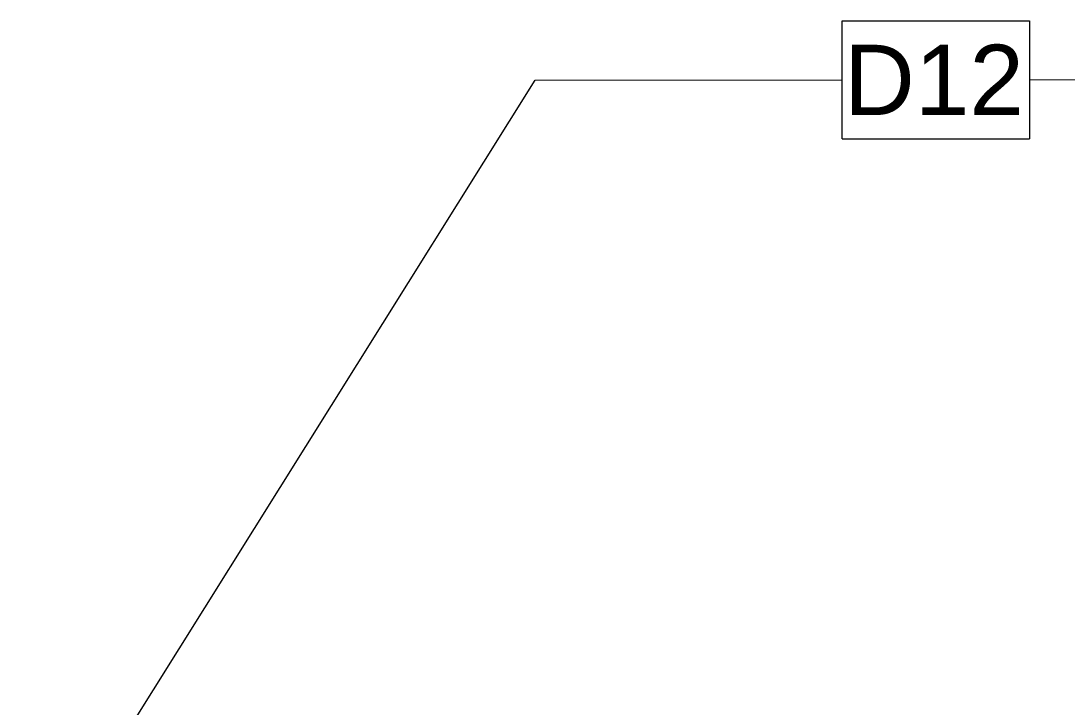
# Model space of a CAD drawing. Header units: inches. Extents: x -1176 to 1507, y -2527 to 978.
# Drawn here: x -510.8 to -443.8, y 183.7 to 227.6 of the extents above; entities that cross this region are included whole.
import ezdxf

# ---------------------------------------------------------------- set-up
doc = ezdxf.new("R2010")
doc.units = ezdxf.units.IN
doc.header["$MEASUREMENT"] = 0
doc.layers.add('A-ANNO-KEYN', color=231, linetype='Continuous', lineweight=9)
doc.styles.add('Arial', font='arial.ttf', dxfattribs={"height": 4.5})

# ---------------------------------------------------------------- blocks, each defined once
blk = doc.blocks.new('Keynote Tag - Keynote Number - Boxed-135510-3rd Floor Demo')
at = {"layer": 'A-ANNO-KEYN'}
for p, q in [((-0.125, -0.0792), (-0.125, 0.0781)), ((-0.125, 0.0781), (0.125, 0.0781)), ((0.125, 0.0781), (0.125, -0.0792)), ((-0.125, -0.0792), (0.125, -0.0792))]:
    blk.add_line(p, q, dxfattribs=at)

msp = doc.modelspace()

# ---------------------------------------------------------------- linework, layer by layer
at = {"layer": 'A-ANNO-KEYN'}
for p, q in [((-528.44, 143.11), (-477.891, 223.8)), ((-477.891, 223.8), (-458.223, 223.826)), ((-432.773, 223.8), (-446.223, 223.826))]:
    msp.add_line(p, q, dxfattribs=at)

# ---------------------------------------------------------------- block references
at = {"layer": 'A-ANNO-KEYN', "xscale": 47.99999999999997, "yscale": 47.99999999999997, "zscale": 47.99999999999997}
msp.add_blockref('Keynote Tag - Keynote Number - Boxed-135510-3rd Floor Demo', (-452.223, 223.853), dxfattribs=at)
msp.add_blockref('Keynote Tag - Keynote Number - Boxed-135510-3rd Floor Demo', (-452.223, 223.853), dxfattribs=at)

# ---------------------------------------------------------------- texts
at = {"layer": 'A-ANNO-KEYN', "insert": (-458.114, 226.079), "char_height": 4.5, "width": 14.0895, "attachment_point": 1, "style": 'Arial'}
msp.add_mtext('D12', dxfattribs=at)
msp.add_mtext('D12', dxfattribs=at)

doc.saveas('drawing.dxf')
